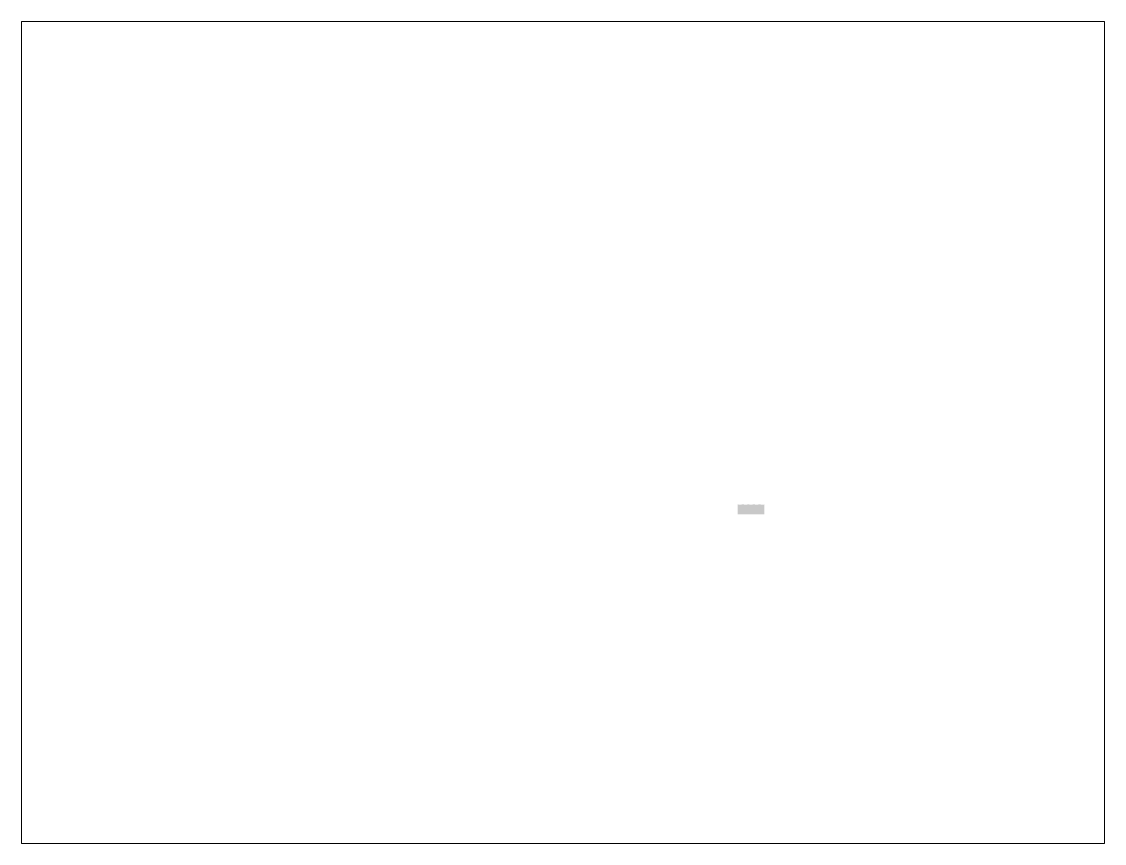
# Paper-space layout 'Layout1' of a CAD drawing. Header units: millimetres. Extents: x 26 to 231, y 20 to 176.
# The model-space entities are those that its viewports show. They can reach past a viewport. Long polylines and large blocks are cut down to what shows.
import ezdxf

# ---------------------------------------------------------------- set-up
doc = ezdxf.new("R2010")
doc.units = ezdxf.units.MM
doc.layers.add('duvar', color=7, linetype='Continuous', lineweight=35)
doc.layers.add('ölçüler', color=143, linetype='Continuous', lineweight=5)

msp = doc.modelspace()

# ---------------------------------------------------------------- hatches: boundary and pattern name
at = {"layer": 'ölçüler'}
h = msp.add_hatch(dxfattribs=at)
h.set_pattern_fill('WOOD_02', color=256, pattern_type=2)
h.set_pattern_definition([(333.435, (0.4, 0.9), (1.00000001, 1.3404e-06), [0.559017, -1.67705]), (336.0376, (0.45, 1), (7.00000002743, -2.99998665172), [0.492443, -9.356408]), (90, (0.45, 0), (-1, 6e-17), [0, -1]), (329.2646, (0.48, 0.77), (32.000000114265, -18.999933443978), [0.430465, -42.615982]), (333.435, (0.75, 1), (1.00000001, 1.3404e-06), [0.223607, -2.01246]), (333.435, (0.55, 0.1), (1.00000001, 1.3404e-06), [0.223607, -2.01246]), (80.5089, (0, 1), (0.0005164054, 0.9999996152), [0, -6.083273]), (333.435, (0.6, 0.2), (1.00000001, 1.3404e-06), [0.447214, -1.788853]), (333.435, (0.7, 0.25), (1.00000001, 1.3404e-06), [0.33541, -1.900657]), (90, (0, 0.1), (-1, 6e-17), [0, -1]), (333.435, (0.6, 0.6), (1.00000001, 1.3404e-06), [0.223607, -2.01246]), (333.435, (0.75, 0.3), (1.00000001, 1.3404e-06), [0.223607, -2.01246]), (318.3665, (0.7, 0.4), (8.0000003521, -6.99998985275), [0.120416, -11.921171]), (333.435, (0.6, 0.55), (1.00000001, 1.3404e-06), [0.111803, -2.124264]), (296.5651, (0.05, 0.65), (1.000000862, -1.0000004996), [0.559017, -1.677052]), (296.5651, (0.95, 0.6), (1.000000862, -1.0000004996), [0.111803, -2.124266]), (296.5651, (0, 0.5), (1.000000862, -1.0000004996), [0.447214, -1.788855]), (296.5651, (0.9, 0.5), (1.000000862, -1.0000004996), [0.223607, -2.012462]), (296.5651, (0, 0.3), (1.000000862, -1.0000004996), [0.223607, -2.012462]), (296.5651, (0.2, 0.65), (1.000000862, -1.0000004996), [0.447214, -1.788855]), (296.5651, (0.25, 0.75), (1.000000862, -1.0000004996), [0.447214, -1.788855]), (296.5651, (0.35, 0.75), (1.000000862, -1.0000004996), [0.33541, -1.900659]), (296.5651, (0.85, 0.45), (1.000000862, -1.0000004996), [0.223607, -2.012462]), (296.5651, (0.6, 0.55), (1.000000862, -1.0000004996), [0.111803, -2.124266]), (282.9947, (0.52, 0.63), (1.00000602907, -4.00000025244), [0.133417, -13.208252]), (296.5651, (0.8, 0.4), (1.000000862, -1.0000004996), [0.111803, -2.124266]), (320.5994, (0.2, 1), (10.999999552428, -8.999980632376), [0.362353, -35.872957]), (315.0001, (0.1, 0.1), (1.000000309, 3.16e-06), [0.141421, -1.27279]), (315.0001, (0.95, 0.9), (1.000000309, 3.16e-06), [0.070711, -1.3435]), (315.0001, (0, 0.85), (1.000000309, 3.16e-06), [0.282843, -1.131368]), (315.0001, (0, 1), (1.000000309, 3.16e-06), [0.353553, -1.060658]), (79.2856, (1, 0), (3.000369206096, 16.000000020373), [0, -37.6565]), (315.0001, (0.4, 0.25), (1.000000309, 3.16e-06), [0.212132, -1.202079]), (46.9705, (0.45, 1), (13.002028001776, 13.99999994725), [0, -20.519767]), (315.0001, (0.3, 0.15), (1.000000309, 3.16e-06), [0.212132, -1.202079]), (315.0001, (0.45, 0.35), (1.000000309, 3.16e-06), [0.212132, -1.202079]), (315, (0.3, 1), (1.000000309, 0), [0.141421, -1.272792]), (315.0001, (0.2, 0.1), (1.000000309, 3.16e-06), [0.141421, -1.27279]), (315.0001, (0.5, 0.45), (1.000000309, 3.16e-06), [0.282843, -1.131368]), (315.0001, (0.55, 0.5), (1.000000309, 3.16e-06), [0.282843, -1.131368]), (315.0001, (0.9, 0.8), (1.000000309, 3.16e-06), [0.141421, -1.27279]), (315.0001, (0, 0.7), (1.000000309, 3.16e-06), [0.070711, -1.3435]), (315.0001, (0.7, 0.5), (1.000000309, 3.16e-06), [0.141421, -1.27279]), (315.0001, (0.8, 0.5), (1.000000309, 3.16e-06), [0.070711, -1.3435]), (315.0001, (0.9, 0.65), (1.000000309, 3.16e-06), [0.070711, -1.3435]), (315.0001, (0.85, 0.55), (1.000000309, 3.16e-06), [0.070711, -1.3435]), (341.5651, (0.79, 0.32), (0.9999997912, 1.1683e-06), [0.063246, -3.099031]), (315.0001, (0.95, 0.2), (1.000000309, 3.16e-06), [0.070711, -1.3435]), (315.0001, (0.1, 1), (1.000000309, 3.16e-06), [0.353553, -1.060658]), (315.0001, (0.45, 0.7), (1.000000309, 3.16e-06), [0.098995, -1.315216]), (315.0001, (0.65, 0.45), (1.000000309, 3.16e-06), [0.070711, -1.3435]), (315.0001, (0, 0.1), (1.000000309, 3.16e-06), [0.141421, -1.27279]), (339.444, (0.52, 0.63), (2.99999982528, -0.99999742803), [0.08544, -8.458561]), (90, (0.95, 0.2), (-1, 6e-17), [0.05, -0.95])])
h.paths.add_polyline_path([(44489.352, 20074.749), (44487.056, 20074.749, -0.414213562), (44484.056, 20071.749), (44448.644, 20071.749, -0.414213562), (44445.644, 20074.749), (44427.056, 20074.749, -0.414213562), (44424.056, 20071.749), (44388.644, 20071.749, -0.414213562), (44385.644, 20074.749), (44367.056, 20074.749, -0.414213562), (44364.056, 20071.749), (44328.644, 20071.749, -0.414213562), (44325.644, 20074.749), (44307.056, 20074.749, -0.414213562), (44304.056, 20071.749), (44268.644, 20071.749, -0.414213562), (44265.644, 20074.749), (44247.056, 20074.749, -0.414213562), (44244.056, 20071.749), (44208.644, 20071.749, -0.414213562), (44205.644, 20074.749), (44201.481, 20074.749), (44201.481, 20040.233, -0.304751635), (44203.348, 20037.455), (44203.348, 20002.043, -0.304751635), (44201.481, 19999.266), (44201.481, 19964.749), (44205.644, 19964.749, -0.414213562), (44208.644, 19967.749), (44244.056, 19967.749, -0.414213562), (44247.056, 19964.749), (44265.644, 19964.749, -0.414213562), (44268.644, 19967.749), (44304.056, 19967.749, -0.414213562), (44307.056, 19964.749), (44325.644, 19964.749, -0.414213562), (44328.644, 19967.749), (44364.056, 19967.749, -0.414213562), (44367.056, 19964.749), (44385.644, 19964.749, -0.414213562), (44388.644, 19967.749), (44424.056, 19967.749, -0.414213562), (44427.056, 19964.749), (44445.644, 19964.749, -0.414213562), (44448.644, 19967.749), (44484.056, 19967.749, -0.414213562), (44487.056, 19964.749), (44489.352, 19964.749)])

psp = doc.layouts.get("Layout1")

# ---------------------------------------------------------------- viewports
at = {"layer": 'duvar'}
psp.add_viewport(center=(128.5, 97.5), size=(205.6, 156), view_center_point=(42329.763, 20843.354), view_height=8804.80909, dxfattribs=at)

doc.saveas('drawing.dxf')
